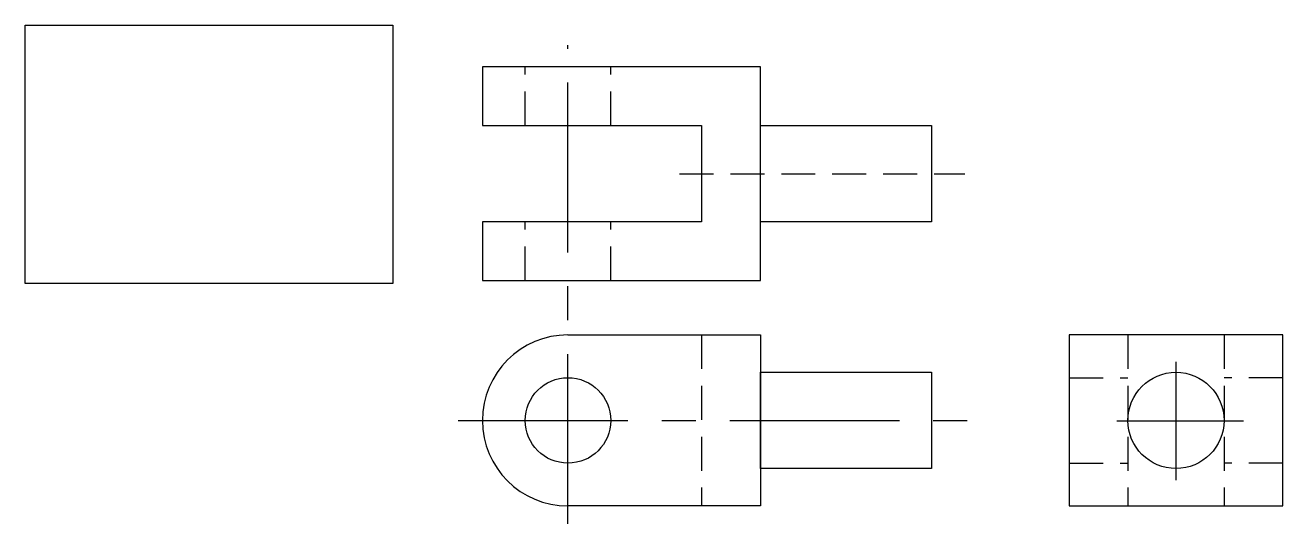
# Model space of a CAD drawing. Header units: millimetres. Extents: x -86 to 150, y -46 to 48.
import ezdxf

# ---------------------------------------------------------------- set-up
doc = ezdxf.new("R2010")
doc.units = ezdxf.units.MM
doc.linetypes.add('CENTER', pattern=[50.8, 31.75, -6.35, 6.35, -6.35])
doc.linetypes.add('HIDDEN', pattern=[9.525, 6.35, -3.175])
picture_1 = doc.add_image_def('image1.png', size_in_pixel=(650, 457))

msp = doc.modelspace()

# ---------------------------------------------------------------- linework, layer by layer
at = {"linetype": 'CENTER'}
for p, q in [((16, -45.52), (16, 44.07)), ((129.78, -15.2), (129.78, -37.35)), ((-4.53, -26.17), (92.62, -26.17)), ((118.71, -26.27), (142.4, -26.27))]:
    msp.add_line(p, q, dxfattribs=at)
at = {"linetype": 'HIDDEN'}
for p, q in [((8, 29), (8, 40)), ((24, 29), (24, 40)), ((36.88, 20), (90.25, 20)), ((8, 0), (8, 11)), ((24, 0), (24, 11)), ((41, -10.17), (41, -42.17)), ((120.78, -10.17), (120.78, -42.17)), ((138.78, -10.17), (138.78, -42.17)), ((109.78, -18.17), (120.78, -18.17)), ((149.78, -18.17), (138.78, -18.17)), ((109.78, -34.17), (120.78, -34.17)), ((149.78, -34.17), (138.78, -34.17))]:
    msp.add_line(p, q, dxfattribs=at)
for points in [[(0, 11), (0, 0), (52, 0), (52, 40), (0, 40), (0, 29)], [(0, 29), (41, 29), (41, 11), (0, 11)], [(16, -10.17), (52, -10.17), (52, -42.17), (16, -42.17)]]:
    msp.add_lwpolyline(points)
for points in [[(52, 29), (84, 29), (84, 11), (52, 11)], [(109.78, -42.17), (149.78, -42.17), (149.78, -10.17), (109.78, -10.17)], [(52, -17.17), (84, -17.17), (84, -35.17), (52, -35.17)]]:
    msp.add_lwpolyline(points, close=True)
for centre, radius in [((16, -26.17), 8), ((129.78, -26.17), 9)]:
    msp.add_circle(centre, radius)
msp.add_arc((16, -26.17), 16, 90, 270)

# ---------------------------------------------------------------- pictures from other files: only their frames are drawn
image = msp.add_image(picture_1, insert=(-85.58, -0.58), size_in_units=(68.8, 48.37))
image.dxf.flags = 7

doc.saveas('drawing.dxf')
